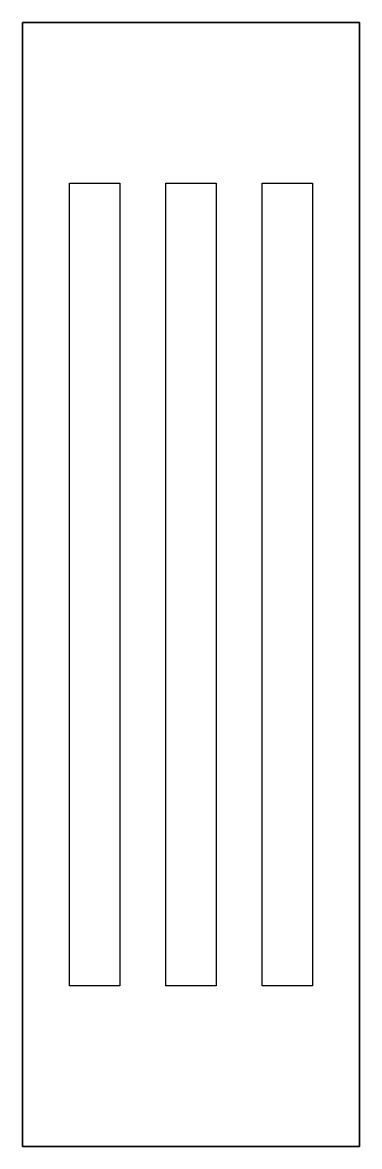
# Model space of a CAD drawing. Header units: inches. Extents: x -21 to 21, y -70 to 70.
import ezdxf

# ---------------------------------------------------------------- set-up
doc = ezdxf.new("R2010")
doc.units = ezdxf.units.IN
doc.header["$MEASUREMENT"] = 0
for name, color, linetype in [('bottom', 210, 'Continuous'), ('helium', 150, 'Continuous'), ('wafer', 161, 'Continuous')]:
    doc.layers.add(name, color=color, linetype=linetype)

msp = doc.modelspace()

# ---------------------------------------------------------------- linework, layer by layer
for points in [[(21, 70), (-21, 70), (-21, -70), (21, -70)], [(-15.15, 50), (-8.85, 50), (-8.85, -50), (-15.15, -50)], [(-3.15, 50), (3.15, 50), (3.15, -50), (-3.15, -50)], [(8.85, 50), (15.15, 50), (15.15, -50), (8.85, -50)]]:
    msp.add_lwpolyline(points, close=True)
at = {"layer": 'bottom'}
msp.add_lwpolyline([(-21, 70), (21, 70), (21, -70), (-21, -70)], close=True, dxfattribs=at)
at = {"layer": 'helium'}
for points in [[(-15.15, 50), (-8.85, 50), (-8.85, -50), (-15.15, -50)], [(-3.15, 50), (3.15, 50), (3.15, -50), (-3.15, -50)], [(8.85, 50), (15.15, 50), (15.15, -50), (8.85, -50)]]:
    msp.add_lwpolyline(points, close=True, dxfattribs=at)
at = {"layer": 'wafer'}
msp.add_lwpolyline([(-21, 70), (21, 70), (21, -70), (-21, -70)], close=True, dxfattribs=at)

doc.saveas('drawing.dxf')
